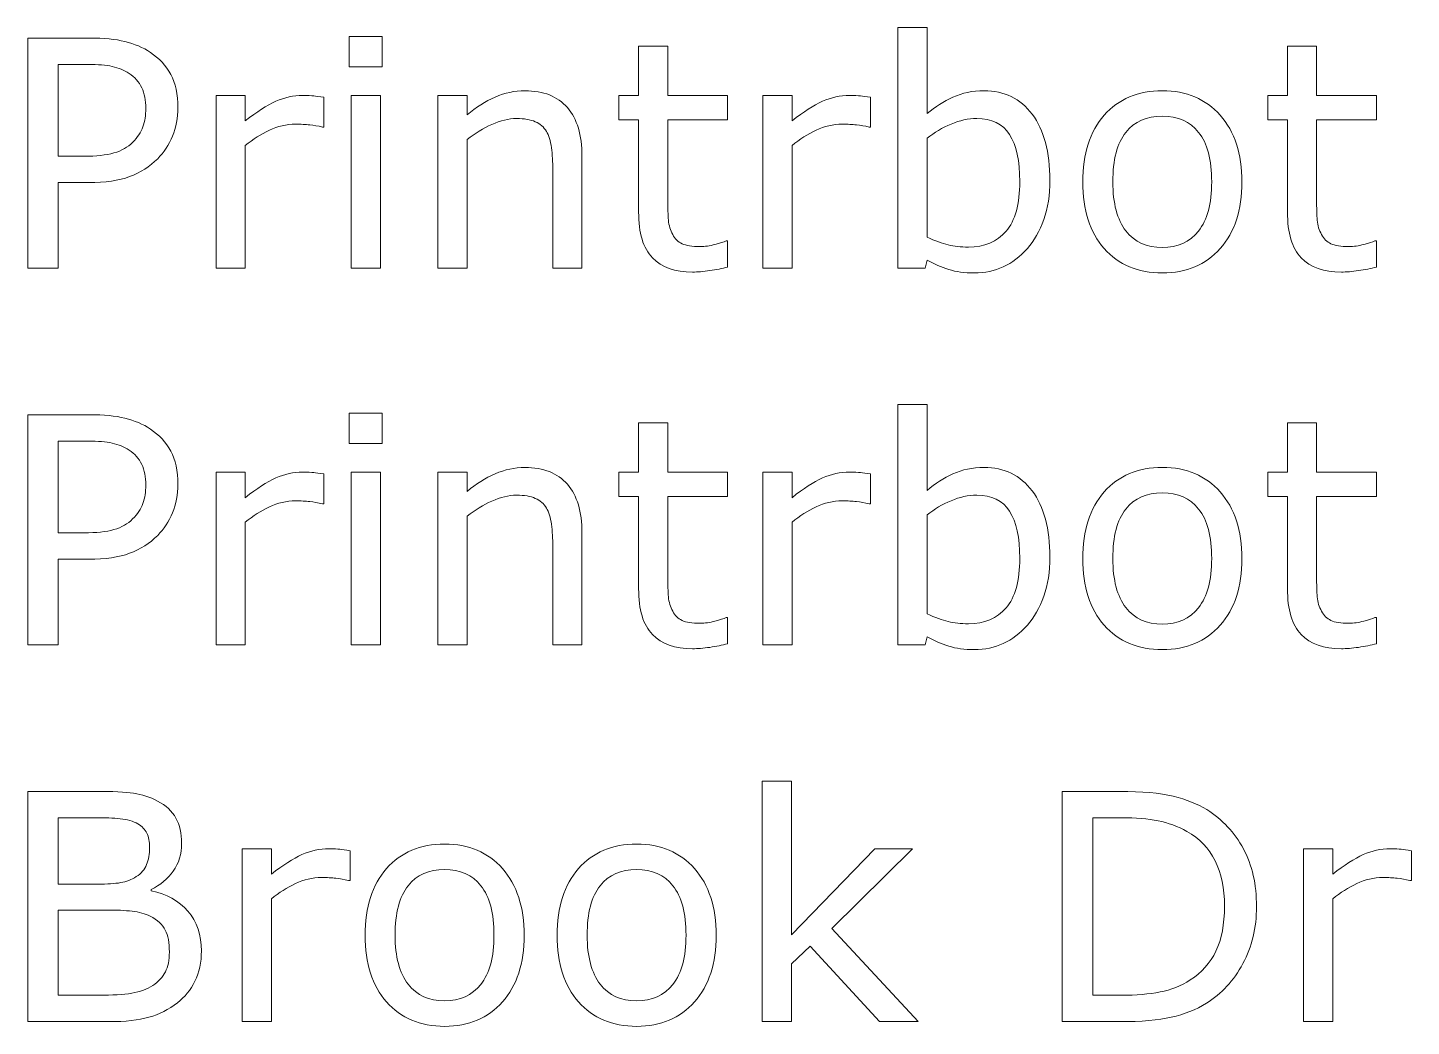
# Model space of a CAD drawing. Header units: inches. Extents: x -130 to 336, y 27 to 301.
# Drawn here: x -119.47 to -87.07, y 277.24 to 300.62 of the extents above; entities that cross this region are included whole.
import ezdxf

# ---------------------------------------------------------------- set-up
doc = ezdxf.new("R2010")
doc.units = ezdxf.units.IN
doc.header["$MEASUREMENT"] = 0
doc.layers.add('Layer 1', color=7, linetype='Continuous')

# ---------------------------------------------------------------- blocks, each defined once
blk = doc.blocks.new('block 2')
at = {"layer": 'Layer 1', "color": 7, "lineweight": 5}
for points in [[(-111.171, 299.707), (-111.943, 299.707), (-111.943, 300.412), (-111.171, 300.412), (-111.171, 299.707)], [(-111.215, 294.988), (-111.899, 294.988), (-111.899, 299.034), (-111.215, 299.034), (-111.215, 294.988)], [(-111.171, 290.887), (-111.943, 290.887), (-111.943, 291.593), (-111.171, 291.593), (-111.171, 290.887)], [(-111.215, 286.169), (-111.899, 286.169), (-111.899, 290.215), (-111.215, 290.215), (-111.215, 286.169)], [(-98.624, 277.349), (-99.526, 277.349), (-101.151, 279.118), (-101.59, 278.701), (-101.59, 277.349), (-102.273, 277.349), (-102.273, 282.983), (-101.59, 282.983), (-101.59, 279.385), (-99.633, 281.395), (-98.756, 281.395), (-100.642, 279.526), (-98.624, 277.349)]]:
    blk.add_lwpolyline(points, dxfattribs=at)
for points, knots in [([(-115.956, 298.749), (-115.956, 298.51), (-115.998, 298.288), (-116.08, 298.084), (-116.164, 297.879), (-116.28, 297.703), (-116.429, 297.553), (-116.614, 297.367), (-116.833, 297.227), (-117.086, 297.134), (-117.338, 297.041), (-117.657, 296.995), (-118.042, 296.995), (-118.042, 296.995), (-118.757, 296.995), (-118.757, 296.995), (-118.757, 296.995), (-118.757, 294.988), (-118.757, 294.988), (-118.757, 294.988), (-119.473, 294.988), (-119.473, 294.988), (-119.473, 294.988), (-119.473, 300.379), (-119.473, 300.379), (-119.473, 300.379), (-118.015, 300.379), (-118.015, 300.379), (-117.692, 300.379), (-117.419, 300.352), (-117.195, 300.298), (-116.971, 300.243), (-116.772, 300.158), (-116.599, 300.042), (-116.394, 299.905), (-116.236, 299.733), (-116.124, 299.528), (-116.012, 299.322), (-115.956, 299.063), (-115.956, 298.749)], [0, 0, 0, 0, 1, 1, 1, 2, 2, 2, 3, 3, 3, 4, 4, 4, 5, 5, 5, 6, 6, 6, 7, 7, 7, 8, 8, 8, 9, 9, 9, 10, 10, 10, 11, 11, 11, 12, 12, 12, 13, 13, 13, 13]), ([(-95.537, 297.042), (-95.537, 296.704), (-95.584, 296.4), (-95.679, 296.13), (-95.775, 295.86), (-95.903, 295.633), (-96.065, 295.45), (-96.236, 295.259), (-96.424, 295.116), (-96.629, 295.021), (-96.835, 294.926), (-97.06, 294.878), (-97.306, 294.878), (-97.535, 294.878), (-97.736, 294.905), (-97.907, 294.96), (-98.078, 295.014), (-98.247, 295.087), (-98.414, 295.179), (-98.414, 295.179), (-98.457, 294.988), (-98.457, 294.988), (-98.457, 294.988), (-99.097, 294.988), (-99.097, 294.988), (-99.097, 294.988), (-99.097, 300.622), (-99.097, 300.622), (-99.097, 300.622), (-98.414, 300.622), (-98.414, 300.622), (-98.414, 300.622), (-98.414, 298.609), (-98.414, 298.609), (-98.223, 298.766), (-98.021, 298.894), (-97.806, 298.994), (-97.591, 299.095), (-97.349, 299.145), (-97.082, 299.145), (-96.604, 299.145), (-96.227, 298.961), (-95.951, 298.594), (-95.674, 298.228), (-95.537, 297.71), (-95.537, 297.042)], [0, 0, 0, 0, 1, 1, 1, 2, 2, 2, 3, 3, 3, 4, 4, 4, 5, 5, 5, 6, 6, 6, 7, 7, 7, 8, 8, 8, 9, 9, 9, 10, 10, 10, 11, 11, 11, 12, 12, 12, 13, 13, 13, 14, 14, 14, 15, 15, 15, 15]), ([(-103.083, 295.016), (-103.211, 294.982), (-103.351, 294.954), (-103.501, 294.933), (-103.652, 294.911), (-103.786, 294.9), (-103.905, 294.9), (-104.317, 294.9), (-104.63, 295.011), (-104.845, 295.234), (-105.06, 295.457), (-105.167, 295.813), (-105.167, 296.305), (-105.167, 296.305), (-105.167, 298.461), (-105.167, 298.461), (-105.167, 298.461), (-105.63, 298.461), (-105.63, 298.461), (-105.63, 298.461), (-105.63, 299.034), (-105.63, 299.034), (-105.63, 299.034), (-105.167, 299.034), (-105.167, 299.034), (-105.167, 299.034), (-105.167, 300.192), (-105.167, 300.192), (-105.167, 300.192), (-104.484, 300.192), (-104.484, 300.192), (-104.484, 300.192), (-104.484, 299.034), (-104.484, 299.034), (-104.484, 299.034), (-103.083, 299.034), (-103.083, 299.034), (-103.083, 299.034), (-103.083, 298.461), (-103.083, 298.461), (-103.083, 298.461), (-104.484, 298.461), (-104.484, 298.461), (-104.484, 298.461), (-104.484, 296.611), (-104.484, 296.611), (-104.484, 296.398), (-104.479, 296.231), (-104.469, 296.111), (-104.459, 295.992), (-104.426, 295.88), (-104.368, 295.776), (-104.315, 295.678), (-104.242, 295.607), (-104.15, 295.563), (-104.057, 295.518), (-103.916, 295.495), (-103.726, 295.495), (-103.615, 295.495), (-103.5, 295.512), (-103.379, 295.545), (-103.259, 295.578), (-103.172, 295.606), (-103.119, 295.628), (-103.119, 295.628), (-103.083, 295.628), (-103.083, 295.628), (-103.083, 295.628), (-103.083, 295.016), (-103.083, 295.016)], [0, 0, 0, 0, 1, 1, 1, 2, 2, 2, 3, 3, 3, 4, 4, 4, 5, 5, 5, 6, 6, 6, 7, 7, 7, 8, 8, 8, 9, 9, 9, 10, 10, 10, 11, 11, 11, 12, 12, 12, 13, 13, 13, 14, 14, 14, 15, 15, 15, 16, 16, 16, 17, 17, 17, 18, 18, 18, 19, 19, 19, 20, 20, 20, 21, 21, 21, 22, 22, 22, 23, 23, 23, 23]), ([(-87.891, 295.016), (-88.018, 294.982), (-88.158, 294.954), (-88.308, 294.933), (-88.459, 294.911), (-88.593, 294.9), (-88.712, 294.9), (-89.124, 294.9), (-89.437, 295.011), (-89.652, 295.234), (-89.867, 295.457), (-89.974, 295.813), (-89.974, 296.305), (-89.974, 296.305), (-89.974, 298.461), (-89.974, 298.461), (-89.974, 298.461), (-90.437, 298.461), (-90.437, 298.461), (-90.437, 298.461), (-90.437, 299.034), (-90.437, 299.034), (-90.437, 299.034), (-89.974, 299.034), (-89.974, 299.034), (-89.974, 299.034), (-89.974, 300.192), (-89.974, 300.192), (-89.974, 300.192), (-89.291, 300.192), (-89.291, 300.192), (-89.291, 300.192), (-89.291, 299.034), (-89.291, 299.034), (-89.291, 299.034), (-87.891, 299.034), (-87.891, 299.034), (-87.891, 299.034), (-87.891, 298.461), (-87.891, 298.461), (-87.891, 298.461), (-89.291, 298.461), (-89.291, 298.461), (-89.291, 298.461), (-89.291, 296.611), (-89.291, 296.611), (-89.291, 296.398), (-89.286, 296.231), (-89.276, 296.111), (-89.267, 295.992), (-89.233, 295.88), (-89.175, 295.776), (-89.123, 295.678), (-89.05, 295.607), (-88.957, 295.563), (-88.864, 295.518), (-88.723, 295.495), (-88.533, 295.495), (-88.423, 295.495), (-88.307, 295.512), (-88.186, 295.545), (-88.066, 295.578), (-87.979, 295.606), (-87.926, 295.628), (-87.926, 295.628), (-87.891, 295.628), (-87.891, 295.628), (-87.891, 295.628), (-87.891, 295.016), (-87.891, 295.016)], [0, 0, 0, 0, 1, 1, 1, 2, 2, 2, 3, 3, 3, 4, 4, 4, 5, 5, 5, 6, 6, 6, 7, 7, 7, 8, 8, 8, 9, 9, 9, 10, 10, 10, 11, 11, 11, 12, 12, 12, 13, 13, 13, 14, 14, 14, 15, 15, 15, 16, 16, 16, 17, 17, 17, 18, 18, 18, 19, 19, 19, 20, 20, 20, 21, 21, 21, 22, 22, 22, 23, 23, 23, 23]), ([(-116.706, 298.732), (-116.706, 298.917), (-116.738, 299.079), (-116.803, 299.216), (-116.868, 299.354), (-116.966, 299.465), (-117.098, 299.552), (-117.213, 299.627), (-117.345, 299.681), (-117.492, 299.713), (-117.64, 299.746), (-117.826, 299.762), (-118.051, 299.762), (-118.051, 299.762), (-118.757, 299.762), (-118.757, 299.762), (-118.757, 299.762), (-118.757, 297.612), (-118.757, 297.612), (-118.757, 297.612), (-118.156, 297.612), (-118.156, 297.612), (-117.868, 297.612), (-117.634, 297.638), (-117.454, 297.69), (-117.274, 297.741), (-117.128, 297.824), (-117.015, 297.937), (-116.902, 298.053), (-116.822, 298.175), (-116.776, 298.302), (-116.729, 298.43), (-116.706, 298.573), (-116.706, 298.732)], [0, 0, 0, 0, 1, 1, 1, 2, 2, 2, 3, 3, 3, 4, 4, 4, 5, 5, 5, 6, 6, 6, 7, 7, 7, 8, 8, 8, 9, 9, 9, 10, 10, 10, 11, 11, 11, 11]), ([(-106.493, 294.988), (-106.493, 294.988), (-107.176, 294.988), (-107.176, 294.988), (-107.176, 294.988), (-107.176, 297.289), (-107.176, 297.289), (-107.176, 297.475), (-107.187, 297.649), (-107.209, 297.812), (-107.23, 297.975), (-107.27, 298.102), (-107.327, 298.194), (-107.387, 298.295), (-107.473, 298.37), (-107.586, 298.42), (-107.699, 298.469), (-107.845, 298.494), (-108.024, 298.494), (-108.209, 298.494), (-108.403, 298.448), (-108.604, 298.357), (-108.805, 298.265), (-108.998, 298.148), (-109.183, 298.006), (-109.183, 298.006), (-109.183, 294.988), (-109.183, 294.988), (-109.183, 294.988), (-109.866, 294.988), (-109.866, 294.988), (-109.866, 294.988), (-109.866, 299.034), (-109.866, 299.034), (-109.866, 299.034), (-109.183, 299.034), (-109.183, 299.034), (-109.183, 299.034), (-109.183, 298.583), (-109.183, 298.583), (-108.971, 298.759), (-108.752, 298.897), (-108.526, 298.996), (-108.3, 299.095), (-108.069, 299.145), (-107.83, 299.145), (-107.395, 299.145), (-107.064, 299.013), (-106.835, 298.75), (-106.607, 298.487), (-106.493, 298.108), (-106.493, 297.613), (-106.493, 297.613), (-106.493, 294.988), (-106.493, 294.988)], [0, 0, 0, 0, 1, 1, 1, 2, 2, 2, 3, 3, 3, 4, 4, 4, 5, 5, 5, 6, 6, 6, 7, 7, 7, 8, 8, 8, 9, 9, 9, 10, 10, 10, 11, 11, 11, 12, 12, 12, 13, 13, 13, 14, 14, 14, 15, 15, 15, 16, 16, 16, 17, 17, 17, 18, 18, 18, 18]), ([(-91.042, 297.01), (-91.042, 296.351), (-91.211, 295.831), (-91.548, 295.45), (-91.886, 295.069), (-92.337, 294.878), (-92.903, 294.878), (-93.474, 294.878), (-93.928, 295.069), (-94.264, 295.45), (-94.6, 295.831), (-94.768, 296.351), (-94.768, 297.01), (-94.768, 297.668), (-94.6, 298.189), (-94.264, 298.571), (-93.928, 298.953), (-93.474, 299.145), (-92.903, 299.145), (-92.337, 299.145), (-91.886, 298.953), (-91.548, 298.571), (-91.211, 298.189), (-91.042, 297.668), (-91.042, 297.01)], [0, 0, 0, 0, 1, 1, 1, 2, 2, 2, 3, 3, 3, 4, 4, 4, 5, 5, 5, 6, 6, 6, 7, 7, 7, 8, 8, 8, 8]), ([(-112.536, 298.296), (-112.536, 298.296), (-112.572, 298.296), (-112.572, 298.296), (-112.673, 298.319), (-112.772, 298.336), (-112.867, 298.346), (-112.963, 298.357), (-113.075, 298.362), (-113.205, 298.362), (-113.415, 298.362), (-113.617, 298.315), (-113.813, 298.222), (-114.008, 298.129), (-114.196, 298.009), (-114.377, 297.862), (-114.377, 297.862), (-114.377, 294.988), (-114.377, 294.988), (-114.377, 294.988), (-115.061, 294.988), (-115.061, 294.988), (-115.061, 294.988), (-115.061, 299.034), (-115.061, 299.034), (-115.061, 299.034), (-114.377, 299.034), (-114.377, 299.034), (-114.377, 299.034), (-114.377, 298.437), (-114.377, 298.437), (-114.107, 298.654), (-113.869, 298.808), (-113.663, 298.898), (-113.457, 298.989), (-113.246, 299.034), (-113.032, 299.034), (-112.914, 299.034), (-112.828, 299.031), (-112.775, 299.025), (-112.721, 299.019), (-112.642, 299.008), (-112.536, 298.991), (-112.536, 298.991), (-112.536, 298.296), (-112.536, 298.296)], [0, 0, 0, 0, 1, 1, 1, 2, 2, 2, 3, 3, 3, 4, 4, 4, 5, 5, 5, 6, 6, 6, 7, 7, 7, 8, 8, 8, 9, 9, 9, 10, 10, 10, 11, 11, 11, 12, 12, 12, 13, 13, 13, 14, 14, 14, 15, 15, 15, 15]), ([(-99.734, 298.296), (-99.734, 298.296), (-99.771, 298.296), (-99.771, 298.296), (-99.872, 298.319), (-99.97, 298.336), (-100.066, 298.346), (-100.161, 298.357), (-100.273, 298.362), (-100.403, 298.362), (-100.613, 298.362), (-100.816, 298.315), (-101.011, 298.222), (-101.207, 298.129), (-101.395, 298.009), (-101.575, 297.862), (-101.575, 297.862), (-101.575, 294.988), (-101.575, 294.988), (-101.575, 294.988), (-102.259, 294.988), (-102.259, 294.988), (-102.259, 294.988), (-102.259, 299.034), (-102.259, 299.034), (-102.259, 299.034), (-101.575, 299.034), (-101.575, 299.034), (-101.575, 299.034), (-101.575, 298.437), (-101.575, 298.437), (-101.305, 298.654), (-101.067, 298.808), (-100.861, 298.898), (-100.655, 298.989), (-100.445, 299.034), (-100.23, 299.034), (-100.112, 299.034), (-100.026, 299.031), (-99.973, 299.025), (-99.92, 299.019), (-99.84, 299.008), (-99.734, 298.991), (-99.734, 298.991), (-99.734, 298.296), (-99.734, 298.296)], [0, 0, 0, 0, 1, 1, 1, 2, 2, 2, 3, 3, 3, 4, 4, 4, 5, 5, 5, 6, 6, 6, 7, 7, 7, 8, 8, 8, 9, 9, 9, 10, 10, 10, 11, 11, 11, 12, 12, 12, 13, 13, 13, 14, 14, 14, 15, 15, 15, 15]), ([(-96.242, 297.02), (-96.242, 297.503), (-96.321, 297.87), (-96.481, 298.119), (-96.64, 298.369), (-96.896, 298.494), (-97.25, 298.494), (-97.448, 298.494), (-97.648, 298.451), (-97.85, 298.366), (-98.052, 298.279), (-98.24, 298.169), (-98.414, 298.034), (-98.414, 298.034), (-98.414, 295.716), (-98.414, 295.716), (-98.221, 295.63), (-98.056, 295.569), (-97.917, 295.535), (-97.779, 295.501), (-97.621, 295.484), (-97.445, 295.484), (-97.07, 295.484), (-96.775, 295.608), (-96.562, 295.855), (-96.348, 296.103), (-96.242, 296.491), (-96.242, 297.02)], [0, 0, 0, 0, 1, 1, 1, 2, 2, 2, 3, 3, 3, 4, 4, 4, 5, 5, 5, 6, 6, 6, 7, 7, 7, 8, 8, 8, 9, 9, 9, 9]), ([(-91.748, 297.01), (-91.748, 297.53), (-91.85, 297.916), (-92.054, 298.17), (-92.258, 298.423), (-92.541, 298.549), (-92.903, 298.549), (-93.27, 298.549), (-93.556, 298.423), (-93.758, 298.17), (-93.962, 297.916), (-94.063, 297.53), (-94.063, 297.01), (-94.063, 296.506), (-93.961, 296.124), (-93.757, 295.864), (-93.553, 295.603), (-93.268, 295.473), (-92.903, 295.473), (-92.544, 295.473), (-92.26, 295.602), (-92.055, 295.86), (-91.85, 296.118), (-91.748, 296.501), (-91.748, 297.01)], [0, 0, 0, 0, 1, 1, 1, 2, 2, 2, 3, 3, 3, 4, 4, 4, 5, 5, 5, 6, 6, 6, 7, 7, 7, 8, 8, 8, 8]), ([(-95.537, 288.223), (-95.537, 287.885), (-95.584, 287.581), (-95.679, 287.311), (-95.775, 287.041), (-95.903, 286.814), (-96.065, 286.63), (-96.236, 286.44), (-96.424, 286.297), (-96.629, 286.202), (-96.835, 286.107), (-97.06, 286.059), (-97.306, 286.059), (-97.535, 286.059), (-97.736, 286.086), (-97.907, 286.14), (-98.078, 286.194), (-98.247, 286.267), (-98.414, 286.359), (-98.414, 286.359), (-98.457, 286.169), (-98.457, 286.169), (-98.457, 286.169), (-99.097, 286.169), (-99.097, 286.169), (-99.097, 286.169), (-99.097, 291.802), (-99.097, 291.802), (-99.097, 291.802), (-98.414, 291.802), (-98.414, 291.802), (-98.414, 291.802), (-98.414, 289.789), (-98.414, 289.789), (-98.223, 289.946), (-98.021, 290.075), (-97.806, 290.175), (-97.591, 290.275), (-97.349, 290.325), (-97.082, 290.325), (-96.604, 290.325), (-96.227, 290.141), (-95.951, 289.775), (-95.674, 289.408), (-95.537, 288.891), (-95.537, 288.223)], [0, 0, 0, 0, 1, 1, 1, 2, 2, 2, 3, 3, 3, 4, 4, 4, 5, 5, 5, 6, 6, 6, 7, 7, 7, 8, 8, 8, 9, 9, 9, 10, 10, 10, 11, 11, 11, 12, 12, 12, 13, 13, 13, 14, 14, 14, 15, 15, 15, 15]), ([(-115.956, 289.929), (-115.956, 289.69), (-115.998, 289.468), (-116.08, 289.264), (-116.164, 289.06), (-116.28, 288.883), (-116.429, 288.733), (-116.614, 288.547), (-116.833, 288.408), (-117.086, 288.315), (-117.338, 288.222), (-117.657, 288.175), (-118.042, 288.175), (-118.042, 288.175), (-118.757, 288.175), (-118.757, 288.175), (-118.757, 288.175), (-118.757, 286.169), (-118.757, 286.169), (-118.757, 286.169), (-119.473, 286.169), (-119.473, 286.169), (-119.473, 286.169), (-119.473, 291.56), (-119.473, 291.56), (-119.473, 291.56), (-118.015, 291.56), (-118.015, 291.56), (-117.692, 291.56), (-117.419, 291.533), (-117.195, 291.478), (-116.971, 291.424), (-116.772, 291.339), (-116.599, 291.223), (-116.394, 291.085), (-116.236, 290.914), (-116.124, 290.708), (-116.012, 290.503), (-115.956, 290.243), (-115.956, 289.929)], [0, 0, 0, 0, 1, 1, 1, 2, 2, 2, 3, 3, 3, 4, 4, 4, 5, 5, 5, 6, 6, 6, 7, 7, 7, 8, 8, 8, 9, 9, 9, 10, 10, 10, 11, 11, 11, 12, 12, 12, 13, 13, 13, 13]), ([(-103.083, 286.196), (-103.211, 286.163), (-103.351, 286.135), (-103.501, 286.113), (-103.652, 286.091), (-103.786, 286.081), (-103.905, 286.081), (-104.317, 286.081), (-104.63, 286.192), (-104.845, 286.415), (-105.06, 286.637), (-105.167, 286.994), (-105.167, 287.485), (-105.167, 287.485), (-105.167, 289.642), (-105.167, 289.642), (-105.167, 289.642), (-105.63, 289.642), (-105.63, 289.642), (-105.63, 289.642), (-105.63, 290.215), (-105.63, 290.215), (-105.63, 290.215), (-105.167, 290.215), (-105.167, 290.215), (-105.167, 290.215), (-105.167, 291.372), (-105.167, 291.372), (-105.167, 291.372), (-104.484, 291.372), (-104.484, 291.372), (-104.484, 291.372), (-104.484, 290.215), (-104.484, 290.215), (-104.484, 290.215), (-103.083, 290.215), (-103.083, 290.215), (-103.083, 290.215), (-103.083, 289.642), (-103.083, 289.642), (-103.083, 289.642), (-104.484, 289.642), (-104.484, 289.642), (-104.484, 289.642), (-104.484, 287.792), (-104.484, 287.792), (-104.484, 287.578), (-104.479, 287.412), (-104.469, 287.292), (-104.459, 287.172), (-104.426, 287.06), (-104.368, 286.956), (-104.315, 286.859), (-104.242, 286.788), (-104.15, 286.743), (-104.057, 286.698), (-103.916, 286.676), (-103.726, 286.676), (-103.615, 286.676), (-103.5, 286.693), (-103.379, 286.726), (-103.259, 286.759), (-103.172, 286.786), (-103.119, 286.808), (-103.119, 286.808), (-103.083, 286.808), (-103.083, 286.808), (-103.083, 286.808), (-103.083, 286.196), (-103.083, 286.196)], [0, 0, 0, 0, 1, 1, 1, 2, 2, 2, 3, 3, 3, 4, 4, 4, 5, 5, 5, 6, 6, 6, 7, 7, 7, 8, 8, 8, 9, 9, 9, 10, 10, 10, 11, 11, 11, 12, 12, 12, 13, 13, 13, 14, 14, 14, 15, 15, 15, 16, 16, 16, 17, 17, 17, 18, 18, 18, 19, 19, 19, 20, 20, 20, 21, 21, 21, 22, 22, 22, 23, 23, 23, 23]), ([(-87.891, 286.196), (-88.018, 286.163), (-88.158, 286.135), (-88.308, 286.113), (-88.459, 286.091), (-88.593, 286.081), (-88.712, 286.081), (-89.124, 286.081), (-89.437, 286.192), (-89.652, 286.415), (-89.867, 286.637), (-89.974, 286.994), (-89.974, 287.485), (-89.974, 287.485), (-89.974, 289.642), (-89.974, 289.642), (-89.974, 289.642), (-90.437, 289.642), (-90.437, 289.642), (-90.437, 289.642), (-90.437, 290.215), (-90.437, 290.215), (-90.437, 290.215), (-89.974, 290.215), (-89.974, 290.215), (-89.974, 290.215), (-89.974, 291.372), (-89.974, 291.372), (-89.974, 291.372), (-89.291, 291.372), (-89.291, 291.372), (-89.291, 291.372), (-89.291, 290.215), (-89.291, 290.215), (-89.291, 290.215), (-87.891, 290.215), (-87.891, 290.215), (-87.891, 290.215), (-87.891, 289.642), (-87.891, 289.642), (-87.891, 289.642), (-89.291, 289.642), (-89.291, 289.642), (-89.291, 289.642), (-89.291, 287.792), (-89.291, 287.792), (-89.291, 287.578), (-89.286, 287.412), (-89.276, 287.292), (-89.267, 287.172), (-89.233, 287.06), (-89.175, 286.956), (-89.123, 286.859), (-89.05, 286.788), (-88.957, 286.743), (-88.864, 286.698), (-88.723, 286.676), (-88.533, 286.676), (-88.423, 286.676), (-88.307, 286.693), (-88.186, 286.726), (-88.066, 286.759), (-87.979, 286.786), (-87.926, 286.808), (-87.926, 286.808), (-87.891, 286.808), (-87.891, 286.808), (-87.891, 286.808), (-87.891, 286.196), (-87.891, 286.196)], [0, 0, 0, 0, 1, 1, 1, 2, 2, 2, 3, 3, 3, 4, 4, 4, 5, 5, 5, 6, 6, 6, 7, 7, 7, 8, 8, 8, 9, 9, 9, 10, 10, 10, 11, 11, 11, 12, 12, 12, 13, 13, 13, 14, 14, 14, 15, 15, 15, 16, 16, 16, 17, 17, 17, 18, 18, 18, 19, 19, 19, 20, 20, 20, 21, 21, 21, 22, 22, 22, 23, 23, 23, 23]), ([(-116.706, 289.913), (-116.706, 290.098), (-116.738, 290.259), (-116.803, 290.397), (-116.868, 290.534), (-116.966, 290.646), (-117.098, 290.733), (-117.213, 290.808), (-117.345, 290.861), (-117.492, 290.894), (-117.64, 290.926), (-117.826, 290.942), (-118.051, 290.942), (-118.051, 290.942), (-118.757, 290.942), (-118.757, 290.942), (-118.757, 290.942), (-118.757, 288.793), (-118.757, 288.793), (-118.757, 288.793), (-118.156, 288.793), (-118.156, 288.793), (-117.868, 288.793), (-117.634, 288.819), (-117.454, 288.87), (-117.274, 288.922), (-117.128, 289.005), (-117.015, 289.118), (-116.902, 289.233), (-116.822, 289.355), (-116.776, 289.483), (-116.729, 289.61), (-116.706, 289.754), (-116.706, 289.913)], [0, 0, 0, 0, 1, 1, 1, 2, 2, 2, 3, 3, 3, 4, 4, 4, 5, 5, 5, 6, 6, 6, 7, 7, 7, 8, 8, 8, 9, 9, 9, 10, 10, 10, 11, 11, 11, 11]), ([(-106.493, 286.169), (-106.493, 286.169), (-107.176, 286.169), (-107.176, 286.169), (-107.176, 286.169), (-107.176, 288.47), (-107.176, 288.47), (-107.176, 288.656), (-107.187, 288.83), (-107.209, 288.993), (-107.23, 289.155), (-107.27, 289.283), (-107.327, 289.375), (-107.387, 289.476), (-107.473, 289.551), (-107.586, 289.601), (-107.699, 289.65), (-107.845, 289.675), (-108.024, 289.675), (-108.209, 289.675), (-108.403, 289.629), (-108.604, 289.537), (-108.805, 289.446), (-108.998, 289.328), (-109.183, 289.186), (-109.183, 289.186), (-109.183, 286.169), (-109.183, 286.169), (-109.183, 286.169), (-109.866, 286.169), (-109.866, 286.169), (-109.866, 286.169), (-109.866, 290.215), (-109.866, 290.215), (-109.866, 290.215), (-109.183, 290.215), (-109.183, 290.215), (-109.183, 290.215), (-109.183, 289.764), (-109.183, 289.764), (-108.971, 289.94), (-108.752, 290.077), (-108.526, 290.177), (-108.3, 290.275), (-108.069, 290.325), (-107.83, 290.325), (-107.395, 290.325), (-107.064, 290.193), (-106.835, 289.931), (-106.607, 289.667), (-106.493, 289.288), (-106.493, 288.794), (-106.493, 288.794), (-106.493, 286.169), (-106.493, 286.169)], [0, 0, 0, 0, 1, 1, 1, 2, 2, 2, 3, 3, 3, 4, 4, 4, 5, 5, 5, 6, 6, 6, 7, 7, 7, 8, 8, 8, 9, 9, 9, 10, 10, 10, 11, 11, 11, 12, 12, 12, 13, 13, 13, 14, 14, 14, 15, 15, 15, 16, 16, 16, 17, 17, 17, 18, 18, 18, 18]), ([(-91.042, 288.19), (-91.042, 287.531), (-91.211, 287.011), (-91.548, 286.63), (-91.886, 286.249), (-92.337, 286.059), (-92.903, 286.059), (-93.474, 286.059), (-93.928, 286.249), (-94.264, 286.63), (-94.6, 287.011), (-94.768, 287.531), (-94.768, 288.19), (-94.768, 288.849), (-94.6, 289.369), (-94.264, 289.751), (-93.928, 290.134), (-93.474, 290.325), (-92.903, 290.325), (-92.337, 290.325), (-91.886, 290.134), (-91.548, 289.751), (-91.211, 289.369), (-91.042, 288.849), (-91.042, 288.19)], [0, 0, 0, 0, 1, 1, 1, 2, 2, 2, 3, 3, 3, 4, 4, 4, 5, 5, 5, 6, 6, 6, 7, 7, 7, 8, 8, 8, 8]), ([(-112.536, 289.476), (-112.536, 289.476), (-112.572, 289.476), (-112.572, 289.476), (-112.673, 289.499), (-112.772, 289.516), (-112.867, 289.527), (-112.963, 289.537), (-113.075, 289.542), (-113.205, 289.542), (-113.415, 289.542), (-113.617, 289.496), (-113.813, 289.403), (-114.008, 289.31), (-114.196, 289.19), (-114.377, 289.042), (-114.377, 289.042), (-114.377, 286.169), (-114.377, 286.169), (-114.377, 286.169), (-115.061, 286.169), (-115.061, 286.169), (-115.061, 286.169), (-115.061, 290.215), (-115.061, 290.215), (-115.061, 290.215), (-114.377, 290.215), (-114.377, 290.215), (-114.377, 290.215), (-114.377, 289.617), (-114.377, 289.617), (-114.107, 289.835), (-113.869, 289.989), (-113.663, 290.079), (-113.457, 290.17), (-113.246, 290.215), (-113.032, 290.215), (-112.914, 290.215), (-112.828, 290.212), (-112.775, 290.206), (-112.721, 290.2), (-112.642, 290.188), (-112.536, 290.172), (-112.536, 290.172), (-112.536, 289.476), (-112.536, 289.476)], [0, 0, 0, 0, 1, 1, 1, 2, 2, 2, 3, 3, 3, 4, 4, 4, 5, 5, 5, 6, 6, 6, 7, 7, 7, 8, 8, 8, 9, 9, 9, 10, 10, 10, 11, 11, 11, 12, 12, 12, 13, 13, 13, 14, 14, 14, 15, 15, 15, 15]), ([(-99.734, 289.476), (-99.734, 289.476), (-99.771, 289.476), (-99.771, 289.476), (-99.872, 289.499), (-99.97, 289.516), (-100.066, 289.527), (-100.161, 289.537), (-100.273, 289.542), (-100.403, 289.542), (-100.613, 289.542), (-100.816, 289.496), (-101.011, 289.403), (-101.207, 289.31), (-101.395, 289.19), (-101.575, 289.042), (-101.575, 289.042), (-101.575, 286.169), (-101.575, 286.169), (-101.575, 286.169), (-102.259, 286.169), (-102.259, 286.169), (-102.259, 286.169), (-102.259, 290.215), (-102.259, 290.215), (-102.259, 290.215), (-101.575, 290.215), (-101.575, 290.215), (-101.575, 290.215), (-101.575, 289.617), (-101.575, 289.617), (-101.305, 289.835), (-101.067, 289.989), (-100.861, 290.079), (-100.655, 290.17), (-100.445, 290.215), (-100.23, 290.215), (-100.112, 290.215), (-100.026, 290.212), (-99.973, 290.206), (-99.92, 290.2), (-99.84, 290.188), (-99.734, 290.172), (-99.734, 290.172), (-99.734, 289.476), (-99.734, 289.476)], [0, 0, 0, 0, 1, 1, 1, 2, 2, 2, 3, 3, 3, 4, 4, 4, 5, 5, 5, 6, 6, 6, 7, 7, 7, 8, 8, 8, 9, 9, 9, 10, 10, 10, 11, 11, 11, 12, 12, 12, 13, 13, 13, 14, 14, 14, 15, 15, 15, 15]), ([(-96.242, 288.2), (-96.242, 288.683), (-96.321, 289.05), (-96.481, 289.3), (-96.64, 289.55), (-96.896, 289.675), (-97.25, 289.675), (-97.448, 289.675), (-97.648, 289.632), (-97.85, 289.546), (-98.052, 289.46), (-98.24, 289.35), (-98.414, 289.215), (-98.414, 289.215), (-98.414, 286.897), (-98.414, 286.897), (-98.221, 286.81), (-98.056, 286.749), (-97.917, 286.716), (-97.779, 286.682), (-97.621, 286.665), (-97.445, 286.665), (-97.07, 286.665), (-96.775, 286.789), (-96.562, 287.036), (-96.348, 287.283), (-96.242, 287.672), (-96.242, 288.2)], [0, 0, 0, 0, 1, 1, 1, 2, 2, 2, 3, 3, 3, 4, 4, 4, 5, 5, 5, 6, 6, 6, 7, 7, 7, 8, 8, 8, 9, 9, 9, 9]), ([(-91.748, 288.19), (-91.748, 288.71), (-91.85, 289.097), (-92.054, 289.35), (-92.258, 289.603), (-92.541, 289.73), (-92.903, 289.73), (-93.27, 289.73), (-93.556, 289.603), (-93.758, 289.35), (-93.962, 289.097), (-94.063, 288.71), (-94.063, 288.19), (-94.063, 287.686), (-93.961, 287.304), (-93.757, 287.044), (-93.553, 286.784), (-93.268, 286.654), (-92.903, 286.654), (-92.544, 286.654), (-92.26, 286.783), (-92.055, 287.041), (-91.85, 287.299), (-91.748, 287.682), (-91.748, 288.19)], [0, 0, 0, 0, 1, 1, 1, 2, 2, 2, 3, 3, 3, 4, 4, 4, 5, 5, 5, 6, 6, 6, 7, 7, 7, 8, 8, 8, 8]), ([(-115.405, 279.006), (-115.405, 278.738), (-115.455, 278.502), (-115.557, 278.297), (-115.659, 278.092), (-115.795, 277.923), (-115.967, 277.791), (-116.169, 277.632), (-116.392, 277.518), (-116.635, 277.451), (-116.878, 277.383), (-117.186, 277.349), (-117.56, 277.349), (-117.56, 277.349), (-119.473, 277.349), (-119.473, 277.349), (-119.473, 277.349), (-119.473, 282.74), (-119.473, 282.74), (-119.473, 282.74), (-117.877, 282.74), (-117.877, 282.74), (-117.483, 282.74), (-117.189, 282.726), (-116.993, 282.697), (-116.798, 282.668), (-116.611, 282.607), (-116.433, 282.515), (-116.235, 282.411), (-116.091, 282.278), (-116.002, 282.115), (-115.913, 281.952), (-115.868, 281.757), (-115.868, 281.529), (-115.868, 281.273), (-115.933, 281.055), (-116.063, 280.875), (-116.193, 280.695), (-116.368, 280.55), (-116.585, 280.441), (-116.585, 280.441), (-116.585, 280.413), (-116.585, 280.413), (-116.219, 280.338), (-115.931, 280.178), (-115.721, 279.933), (-115.51, 279.688), (-115.405, 279.379), (-115.405, 279.006)], [0, 0, 0, 0, 1, 1, 1, 2, 2, 2, 3, 3, 3, 4, 4, 4, 5, 5, 5, 6, 6, 6, 7, 7, 7, 8, 8, 8, 9, 9, 9, 10, 10, 10, 11, 11, 11, 12, 12, 12, 13, 13, 13, 14, 14, 14, 15, 15, 15, 16, 16, 16, 16]), ([(-90.698, 280.039), (-90.698, 279.55), (-90.805, 279.105), (-91.019, 278.707), (-91.232, 278.309), (-91.516, 278), (-91.871, 277.78), (-92.117, 277.628), (-92.391, 277.518), (-92.694, 277.451), (-92.997, 277.383), (-93.396, 277.349), (-93.891, 277.349), (-93.891, 277.349), (-95.251, 277.349), (-95.251, 277.349), (-95.251, 277.349), (-95.251, 282.74), (-95.251, 282.74), (-95.251, 282.74), (-93.905, 282.74), (-93.905, 282.74), (-93.379, 282.74), (-92.961, 282.702), (-92.651, 282.626), (-92.341, 282.55), (-92.078, 282.446), (-91.863, 282.313), (-91.497, 282.084), (-91.211, 281.778), (-91.006, 281.397), (-90.801, 281.016), (-90.698, 280.563), (-90.698, 280.039)], [0, 0, 0, 0, 1, 1, 1, 2, 2, 2, 3, 3, 3, 4, 4, 4, 5, 5, 5, 6, 6, 6, 7, 7, 7, 8, 8, 8, 9, 9, 9, 10, 10, 10, 11, 11, 11, 11]), ([(-116.618, 281.433), (-116.618, 281.562), (-116.639, 281.672), (-116.683, 281.762), (-116.726, 281.85), (-116.796, 281.923), (-116.892, 281.979), (-117.006, 282.043), (-117.143, 282.084), (-117.304, 282.099), (-117.465, 282.115), (-117.665, 282.123), (-117.904, 282.123), (-117.904, 282.123), (-118.757, 282.123), (-118.757, 282.123), (-118.757, 282.123), (-118.757, 280.569), (-118.757, 280.569), (-118.757, 280.569), (-117.831, 280.569), (-117.831, 280.569), (-117.607, 280.569), (-117.43, 280.58), (-117.297, 280.603), (-117.164, 280.626), (-117.042, 280.673), (-116.929, 280.746), (-116.815, 280.818), (-116.735, 280.911), (-116.688, 281.026), (-116.641, 281.14), (-116.618, 281.276), (-116.618, 281.433)], [0, 0, 0, 0, 1, 1, 1, 2, 2, 2, 3, 3, 3, 4, 4, 4, 5, 5, 5, 6, 6, 6, 7, 7, 7, 8, 8, 8, 9, 9, 9, 10, 10, 10, 11, 11, 11, 11]), ([(-91.448, 280.05), (-91.448, 280.472), (-91.522, 280.828), (-91.668, 281.117), (-91.816, 281.407), (-92.035, 281.635), (-92.327, 281.801), (-92.539, 281.921), (-92.765, 282.006), (-93.004, 282.052), (-93.243, 282.099), (-93.529, 282.123), (-93.862, 282.123), (-93.862, 282.123), (-94.535, 282.123), (-94.535, 282.123), (-94.535, 282.123), (-94.535, 277.967), (-94.535, 277.967), (-94.535, 277.967), (-93.862, 277.967), (-93.862, 277.967), (-93.516, 277.967), (-93.215, 277.992), (-92.958, 278.043), (-92.702, 278.093), (-92.466, 278.188), (-92.251, 278.325), (-91.983, 278.496), (-91.783, 278.722), (-91.648, 279.001), (-91.515, 279.281), (-91.448, 279.63), (-91.448, 280.05)], [0, 0, 0, 0, 1, 1, 1, 2, 2, 2, 3, 3, 3, 4, 4, 4, 5, 5, 5, 6, 6, 6, 7, 7, 7, 8, 8, 8, 9, 9, 9, 10, 10, 10, 11, 11, 11, 11]), ([(-111.925, 280.657), (-111.925, 280.657), (-111.961, 280.657), (-111.961, 280.657), (-112.062, 280.68), (-112.161, 280.697), (-112.256, 280.707), (-112.351, 280.718), (-112.464, 280.723), (-112.594, 280.723), (-112.803, 280.723), (-113.006, 280.676), (-113.202, 280.583), (-113.397, 280.49), (-113.585, 280.37), (-113.766, 280.223), (-113.766, 280.223), (-113.766, 277.349), (-113.766, 277.349), (-113.766, 277.349), (-114.45, 277.349), (-114.45, 277.349), (-114.45, 277.349), (-114.45, 281.395), (-114.45, 281.395), (-114.45, 281.395), (-113.766, 281.395), (-113.766, 281.395), (-113.766, 281.395), (-113.766, 280.798), (-113.766, 280.798), (-113.496, 281.015), (-113.258, 281.169), (-113.051, 281.259), (-112.845, 281.35), (-112.635, 281.395), (-112.42, 281.395), (-112.302, 281.395), (-112.216, 281.392), (-112.163, 281.386), (-112.11, 281.38), (-112.031, 281.369), (-111.925, 281.352), (-111.925, 281.352), (-111.925, 280.657), (-111.925, 280.657)], [0, 0, 0, 0, 1, 1, 1, 2, 2, 2, 3, 3, 3, 4, 4, 4, 5, 5, 5, 6, 6, 6, 7, 7, 7, 8, 8, 8, 9, 9, 9, 10, 10, 10, 11, 11, 11, 12, 12, 12, 13, 13, 13, 14, 14, 14, 15, 15, 15, 15]), ([(-107.848, 279.371), (-107.848, 278.712), (-108.017, 278.192), (-108.354, 277.811), (-108.691, 277.43), (-109.143, 277.239), (-109.71, 277.239), (-110.28, 277.239), (-110.734, 277.43), (-111.07, 277.811), (-111.406, 278.192), (-111.574, 278.712), (-111.574, 279.371), (-111.574, 280.029), (-111.406, 280.55), (-111.07, 280.932), (-110.734, 281.314), (-110.28, 281.506), (-109.71, 281.506), (-109.143, 281.506), (-108.691, 281.314), (-108.354, 280.932), (-108.017, 280.55), (-107.848, 280.029), (-107.848, 279.371)], [0, 0, 0, 0, 1, 1, 1, 2, 2, 2, 3, 3, 3, 4, 4, 4, 5, 5, 5, 6, 6, 6, 7, 7, 7, 8, 8, 8, 8]), ([(-103.351, 279.371), (-103.351, 278.712), (-103.52, 278.192), (-103.858, 277.811), (-104.195, 277.43), (-104.647, 277.239), (-105.213, 277.239), (-105.784, 277.239), (-106.238, 277.43), (-106.574, 277.811), (-106.91, 278.192), (-107.078, 278.712), (-107.078, 279.371), (-107.078, 280.029), (-106.91, 280.55), (-106.574, 280.932), (-106.238, 281.314), (-105.784, 281.506), (-105.213, 281.506), (-104.647, 281.506), (-104.195, 281.314), (-103.858, 280.932), (-103.52, 280.55), (-103.351, 280.029), (-103.351, 279.371)], [0, 0, 0, 0, 1, 1, 1, 2, 2, 2, 3, 3, 3, 4, 4, 4, 5, 5, 5, 6, 6, 6, 7, 7, 7, 8, 8, 8, 8]), ([(-87.073, 280.657), (-87.073, 280.657), (-87.11, 280.657), (-87.11, 280.657), (-87.211, 280.68), (-87.309, 280.697), (-87.405, 280.707), (-87.5, 280.718), (-87.612, 280.723), (-87.742, 280.723), (-87.953, 280.723), (-88.155, 280.676), (-88.35, 280.583), (-88.546, 280.49), (-88.734, 280.37), (-88.914, 280.223), (-88.914, 280.223), (-88.914, 277.349), (-88.914, 277.349), (-88.914, 277.349), (-89.598, 277.349), (-89.598, 277.349), (-89.598, 277.349), (-89.598, 281.395), (-89.598, 281.395), (-89.598, 281.395), (-88.914, 281.395), (-88.914, 281.395), (-88.914, 281.395), (-88.914, 280.798), (-88.914, 280.798), (-88.644, 281.015), (-88.407, 281.169), (-88.2, 281.259), (-87.994, 281.35), (-87.784, 281.395), (-87.569, 281.395), (-87.451, 281.395), (-87.366, 281.392), (-87.312, 281.386), (-87.259, 281.38), (-87.18, 281.369), (-87.073, 281.352), (-87.073, 281.352), (-87.073, 280.657), (-87.073, 280.657)], [0, 0, 0, 0, 1, 1, 1, 2, 2, 2, 3, 3, 3, 4, 4, 4, 5, 5, 5, 6, 6, 6, 7, 7, 7, 8, 8, 8, 9, 9, 9, 10, 10, 10, 11, 11, 11, 12, 12, 12, 13, 13, 13, 14, 14, 14, 15, 15, 15, 15]), ([(-108.554, 279.371), (-108.554, 279.891), (-108.656, 280.277), (-108.86, 280.531), (-109.063, 280.784), (-109.347, 280.91), (-109.71, 280.91), (-110.077, 280.91), (-110.362, 280.784), (-110.565, 280.531), (-110.767, 280.277), (-110.869, 279.891), (-110.869, 279.371), (-110.869, 278.867), (-110.767, 278.485), (-110.563, 278.225), (-110.359, 277.964), (-110.074, 277.835), (-109.71, 277.835), (-109.349, 277.835), (-109.067, 277.963), (-108.862, 278.221), (-108.656, 278.479), (-108.554, 278.862), (-108.554, 279.371)], [0, 0, 0, 0, 1, 1, 1, 2, 2, 2, 3, 3, 3, 4, 4, 4, 5, 5, 5, 6, 6, 6, 7, 7, 7, 8, 8, 8, 8]), ([(-104.057, 279.371), (-104.057, 279.891), (-104.16, 280.277), (-104.364, 280.531), (-104.568, 280.784), (-104.851, 280.91), (-105.213, 280.91), (-105.58, 280.91), (-105.866, 280.784), (-106.068, 280.531), (-106.271, 280.277), (-106.372, 279.891), (-106.372, 279.371), (-106.372, 278.867), (-106.27, 278.485), (-106.066, 278.225), (-105.862, 277.964), (-105.578, 277.835), (-105.213, 277.835), (-104.853, 277.835), (-104.57, 277.963), (-104.365, 278.221), (-104.16, 278.479), (-104.057, 278.862), (-104.057, 279.371)], [0, 0, 0, 0, 1, 1, 1, 2, 2, 2, 3, 3, 3, 4, 4, 4, 5, 5, 5, 6, 6, 6, 7, 7, 7, 8, 8, 8, 8]), ([(-116.155, 278.979), (-116.155, 279.195), (-116.187, 279.367), (-116.252, 279.494), (-116.317, 279.621), (-116.436, 279.729), (-116.607, 279.818), (-116.723, 279.878), (-116.863, 279.917), (-117.029, 279.935), (-117.194, 279.953), (-117.394, 279.962), (-117.631, 279.962), (-117.631, 279.962), (-118.757, 279.962), (-118.757, 279.962), (-118.757, 279.962), (-118.757, 277.967), (-118.757, 277.967), (-118.757, 277.967), (-117.808, 277.967), (-117.808, 277.967), (-117.495, 277.967), (-117.238, 277.983), (-117.037, 278.015), (-116.838, 278.048), (-116.673, 278.107), (-116.546, 278.194), (-116.41, 278.288), (-116.311, 278.394), (-116.249, 278.514), (-116.186, 278.634), (-116.155, 278.789), (-116.155, 278.979)], [0, 0, 0, 0, 1, 1, 1, 2, 2, 2, 3, 3, 3, 4, 4, 4, 5, 5, 5, 6, 6, 6, 7, 7, 7, 8, 8, 8, 9, 9, 9, 10, 10, 10, 11, 11, 11, 11])]:
    blk.add_open_spline(points, degree=3, knots=knots, dxfattribs=at)

msp = doc.modelspace()

# ---------------------------------------------------------------- block references
at = {"layer": 'Layer 1'}
msp.add_blockref('block 2', (0, 0), dxfattribs=at)

doc.saveas('drawing.dxf')
